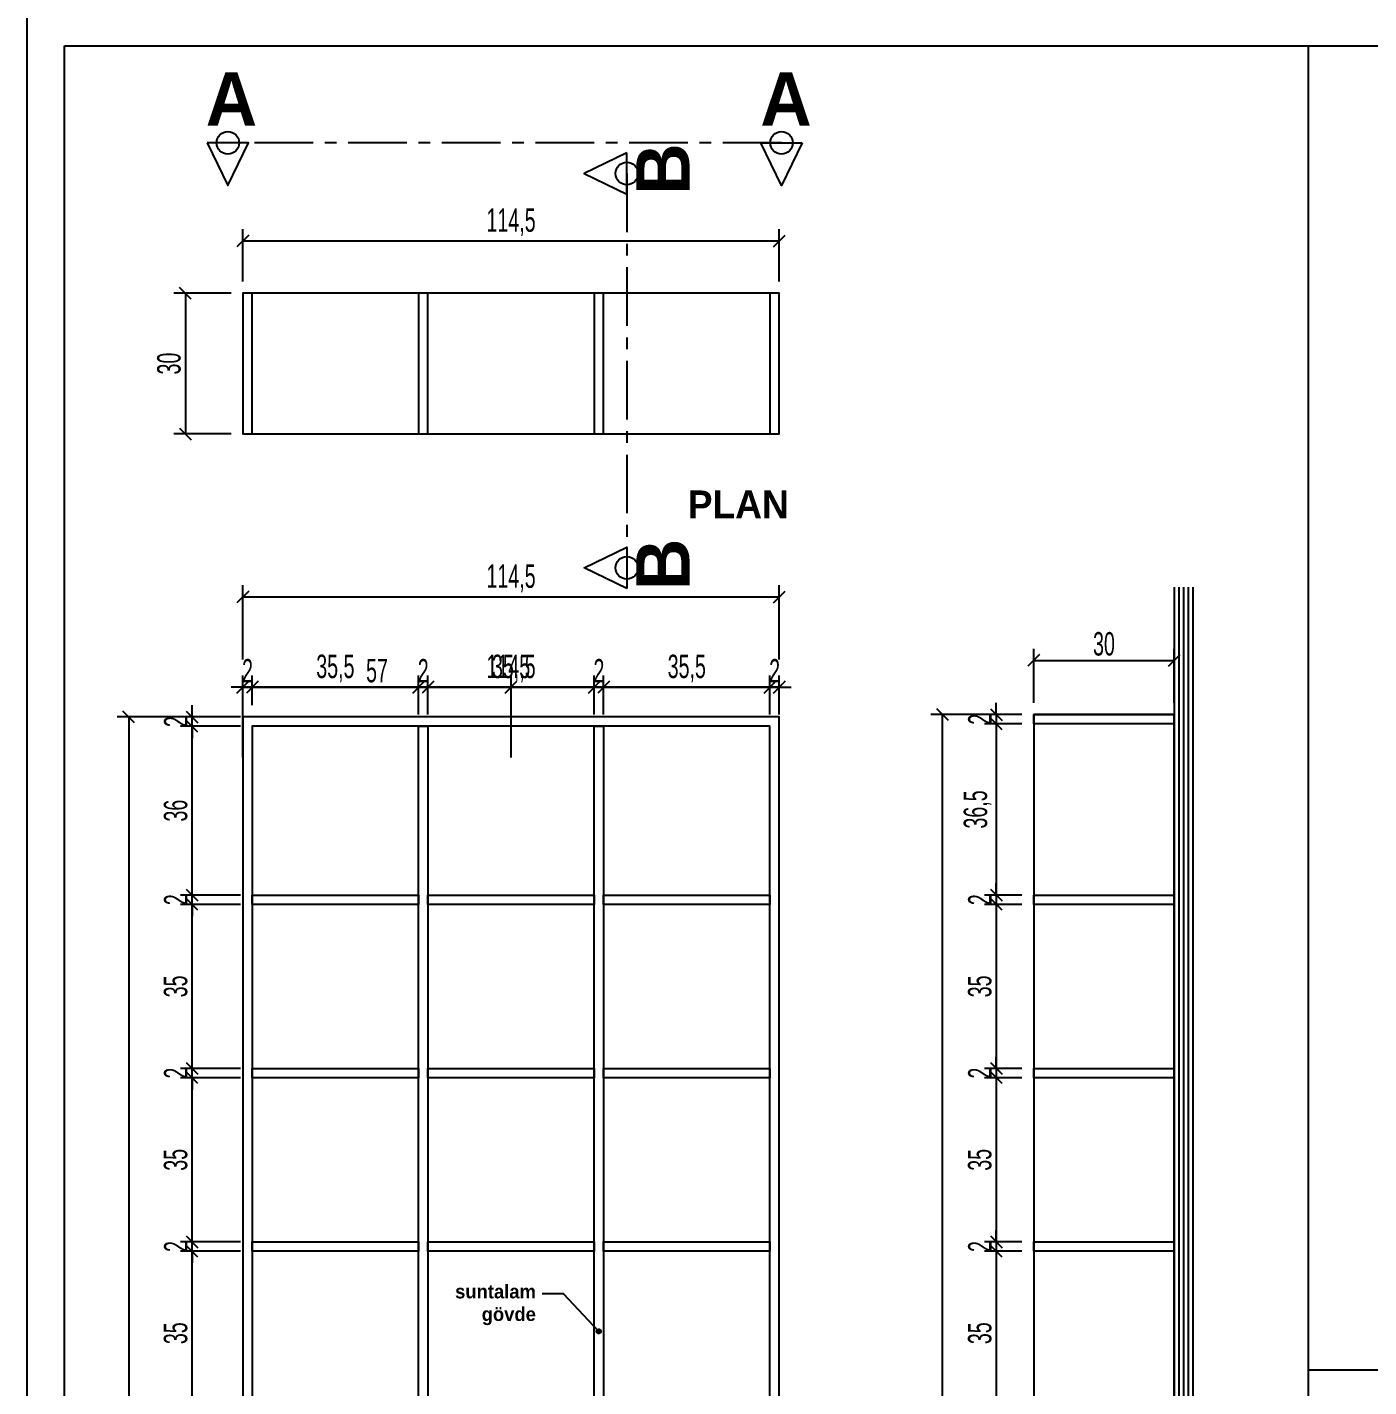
# Model space of a CAD drawing. Header units: millimetres. Extents: x 933584 to 974011, y 4545988 to 4553664.
# Drawn here: x 968501 to 968787.4, y 4551361.3 to 4551651.4 of the extents above; entities that cross this region are included whole.
import ezdxf

# ---------------------------------------------------------------- set-up
doc = ezdxf.new("R2010")
doc.units = ezdxf.units.MM
doc.header["$PDMODE"] = 35
doc.linetypes.add('CENTER', pattern=[2, 1.25, -0.25, 0.25, -0.25])
doc.linetypes.add('HIDDEN', pattern=[9.525, 6.35, -3.175])
doc.layers.get('0').update_dxf_attribs({"color": 255})
doc.layers.get('Defpoints').update_dxf_attribs({"color": 8})
for name, color, linetype in [('0-DMS-50', 143, 'Continuous'), ('0-LNS-VLF', 11, 'Continuous'), ('0-TXT-NRS', 6, 'Continuous'), ('0-TXT-XBX_20', 3, 'Continuous')]:
    doc.layers.add(name, color=color, linetype=linetype)
doc.styles.add('Century Gothic_B_3', font='GOTHICB.TTF', dxfattribs={"height": 4})
doc.styles.add('dim_romans_50', font='swissl.ttf', dxfattribs={"width": 0.6, "height": 5})
doc.dimstyles.new('ONK_dim 1_50', dxfattribs={"dimscale": 5, "dimtxt": 4, "dimasz": 0.5, "dimexe": 0.5, "dimexo": 0.5, "dimgap": 0.2, "dimtad": 1, "dimdec": 1, "dimrnd": 0.5, "dimzin": 9, "dimtxsty": 'dim_romans_50', "dimblk": 'OBLIQUE', "dimcen": 1, "dimclre": 256, "dimclrt": 256, "dimazin": 2, "dimtfac": 1, "dimtdec": 1, "dimtix": 1, "dimtmove": 2, "dimatfit": 3, "dimldrblk": 'OBLIQUE', "dimfxl": 3, "dimfxlon": 1, "dimarcsym": 0})

# ---------------------------------------------------------------- blocks, each defined once
blk = doc.blocks.new('_Oblique')
at = {"color": 0, "linetype": 'ByBlock', "lineweight": -2}
blk.add_line((-0.5, -0.5), (0.5, 0.5), dxfattribs=at)
blk = doc.blocks.new('*D2518')
at = {"layer": '0-DMS-50', "lineweight": -2}
for p, q in [((968547.06, 4551597.13), (968547.06, 4551608.3)), ((968661.56, 4551597.13), (968661.56, 4551608.3))]:
    blk.add_line(p, q, dxfattribs=at)
at = {"layer": '0-DMS-50', "color": 0, "lineweight": -2}
blk.add_line((968547.06, 4551605.8), (968661.56, 4551605.8), dxfattribs=at)
at = {"layer": 'Defpoints', "color": 0}
for p in [(968661.56, 4551605.8), (968547.06, 4551594.63), (968661.56, 4551594.63)]:
    blk.add_point(p, dxfattribs=at)
at = {"layer": '0-DMS-50', "color": 0, "linetype": 'ByBlock', "lineweight": -2, "xscale": 2.5, "yscale": 2.5, "zscale": 2.5, "rotation": 180}
blk.add_blockref('_Oblique', (968547.06, 4551605.8), dxfattribs=at)
at = {"layer": '0-DMS-50', "color": 0, "linetype": 'ByBlock', "lineweight": -2, "xscale": 2.5, "yscale": 2.5, "zscale": 2.5}
blk.add_blockref('_Oblique', (968661.56, 4551605.8), dxfattribs=at)
at = {"layer": '0-DMS-50', "insert": (968604.31, 4551609.78), "char_height": 5, "attachment_point": 5, "style": 'dim_romans_50'}
blk.add_mtext('114,5', dxfattribs=at)
blk = doc.blocks.new('*D2519')
at = {"layer": '0-DMS-50', "lineweight": -2}
for p, q in [((968544.56, 4551594.63), (968532.31, 4551594.63)), ((968544.56, 4551564.63), (968532.31, 4551564.63))]:
    blk.add_line(p, q, dxfattribs=at)
at = {"layer": '0-DMS-50', "color": 0, "lineweight": -2}
blk.add_line((968534.81, 4551594.63), (968534.81, 4551564.63), dxfattribs=at)
at = {"layer": 'Defpoints', "color": 0}
for p in [(968547.06, 4551594.63), (968534.81, 4551564.63), (968547.06, 4551564.63)]:
    blk.add_point(p, dxfattribs=at)
at = {"layer": '0-DMS-50', "color": 0, "linetype": 'ByBlock', "lineweight": -2, "xscale": 2.5, "yscale": 2.5, "zscale": 2.5}
for p, rotation in [((968534.81, 4551594.63), 90), ((968534.81, 4551564.63), 270)]:
    blk.add_blockref('_Oblique', p, dxfattribs=dict(at, rotation=rotation))
at = {"layer": '0-DMS-50', "insert": (968531.31, 4551579.63), "char_height": 5, "attachment_point": 5, "rotation": 90, "style": 'dim_romans_50'}
blk.add_mtext('30', dxfattribs=at)
blk = doc.blocks.new('*D2520')
at = {"layer": '0-DMS-50', "lineweight": -2}
for p, q in [((968547.06, 4551516.49), (968547.06, 4551532.35)), ((968661.56, 4551516.49), (968661.56, 4551532.35))]:
    blk.add_line(p, q, dxfattribs=at)
at = {"layer": '0-DMS-50', "color": 0, "lineweight": -2}
blk.add_line((968547.06, 4551529.85), (968661.56, 4551529.85), dxfattribs=at)
at = {"layer": 'Defpoints', "color": 0}
for p in [(968661.56, 4551529.85), (968547.06, 4551513.99), (968661.56, 4551513.99)]:
    blk.add_point(p, dxfattribs=at)
at = {"layer": '0-DMS-50', "color": 0, "linetype": 'ByBlock', "lineweight": -2, "xscale": 2.5, "yscale": 2.5, "zscale": 2.5, "rotation": 180}
blk.add_blockref('_Oblique', (968547.06, 4551529.85), dxfattribs=at)
at = {"layer": '0-DMS-50', "color": 0, "linetype": 'ByBlock', "lineweight": -2, "xscale": 2.5, "yscale": 2.5, "zscale": 2.5}
blk.add_blockref('_Oblique', (968661.56, 4551529.85), dxfattribs=at)
at = {"layer": '0-DMS-50', "insert": (968604.31, 4551533.82), "char_height": 5, "attachment_point": 5, "style": 'dim_romans_50'}
blk.add_mtext('114,5', dxfattribs=at)
blk = doc.blocks.new('*D2521')
at = {"layer": '0-DMS-50', "lineweight": -2}
for p, q in [((968537.71, 4551504.24), (968520.21, 4551504.24)), ((968537.71, 4551114.24), (968520.21, 4551114.24))]:
    blk.add_line(p, q, dxfattribs=at)
at = {"layer": '0-DMS-50', "color": 0, "lineweight": -2}
blk.add_line((968522.71, 4551504.24), (968522.71, 4551114.24), dxfattribs=at)
at = {"layer": 'Defpoints', "color": 0}
for p in [(968547.06, 4551504.24), (968522.71, 4551114.24), (968547.06, 4551114.24)]:
    blk.add_point(p, dxfattribs=at)
at = {"layer": '0-DMS-50', "color": 0, "linetype": 'ByBlock', "lineweight": -2, "xscale": 2.5, "yscale": 2.5, "zscale": 2.5}
for p, rotation in [((968522.71, 4551504.24), 90), ((968522.71, 4551114.24), 270)]:
    blk.add_blockref('_Oblique', p, dxfattribs=dict(at, rotation=rotation))
at = {"layer": '0-DMS-50', "insert": (968519.21, 4551309.24), "char_height": 5, "attachment_point": 5, "rotation": 90, "style": 'dim_romans_50'}
blk.add_mtext('390', dxfattribs=at)
blk = doc.blocks.new('*D2533')
at = {"layer": '0-DMS-50', "lineweight": -2}
for p, q in [((968546.56, 4551390.24), (968533.73, 4551390.24)), ((968546.56, 4551355.24), (968533.73, 4551355.24))]:
    blk.add_line(p, q, dxfattribs=at)
at = {"layer": '0-DMS-50', "color": 0, "lineweight": -2}
blk.add_line((968536.23, 4551355.24), (968536.23, 4551390.24), dxfattribs=at)
at = {"layer": 'Defpoints', "color": 0}
for p in [(968536.23, 4551390.24), (968549.06, 4551390.24), (968549.06, 4551355.24)]:
    blk.add_point(p, dxfattribs=at)
at = {"layer": '0-DMS-50', "color": 0, "linetype": 'ByBlock', "lineweight": -2, "xscale": 2.5, "yscale": 2.5, "zscale": 2.5}
for p, rotation in [((968536.23, 4551390.24), 90), ((968536.23, 4551355.24), 270)]:
    blk.add_blockref('_Oblique', p, dxfattribs=dict(at, rotation=rotation))
at = {"layer": '0-DMS-50', "insert": (968532.73, 4551372.74), "char_height": 5, "attachment_point": 5, "rotation": 90, "style": 'dim_romans_50'}
blk.add_mtext('35', dxfattribs=at)
blk = doc.blocks.new('*D2534')
at = {"layer": '0-DMS-50', "color": 0, "lineweight": -2}
for p, q in [((968536.23, 4551392.24), (968536.23, 4551394.74)), ((968536.23, 4551390.24), (968536.23, 4551392.24)), ((968536.23, 4551390.24), (968536.23, 4551387.74))]:
    blk.add_line(p, q, dxfattribs=at)
at = {"layer": '0-DMS-50', "lineweight": -2}
for p, q in [((968546.56, 4551392.24), (968533.73, 4551392.24)), ((968546.56, 4551390.24), (968533.73, 4551390.24))]:
    blk.add_line(p, q, dxfattribs=at)
at = {"layer": 'Defpoints', "color": 0}
for p in [(968536.23, 4551392.24), (968549.06, 4551392.24), (968549.06, 4551390.24)]:
    blk.add_point(p, dxfattribs=at)
at = {"layer": '0-DMS-50', "color": 0, "linetype": 'ByBlock', "lineweight": -2, "xscale": 2.5, "yscale": 2.5, "zscale": 2.5}
for p, rotation in [((968536.23, 4551392.24), 270), ((968536.23, 4551390.24), 90)]:
    blk.add_blockref('_Oblique', p, dxfattribs=dict(at, rotation=rotation))
at = {"layer": '0-DMS-50', "insert": (968532.73, 4551391.24), "char_height": 5, "attachment_point": 5, "rotation": 90, "style": 'dim_romans_50'}
blk.add_mtext('2', dxfattribs=at)
blk = doc.blocks.new('*D2535')
at = {"layer": '0-DMS-50', "lineweight": -2}
for p, q in [((968546.56, 4551427.24), (968533.73, 4551427.24)), ((968546.56, 4551392.24), (968533.73, 4551392.24))]:
    blk.add_line(p, q, dxfattribs=at)
at = {"layer": '0-DMS-50', "color": 0, "lineweight": -2}
blk.add_line((968536.23, 4551392.24), (968536.23, 4551427.24), dxfattribs=at)
at = {"layer": 'Defpoints', "color": 0}
for p in [(968536.23, 4551427.24), (968549.06, 4551427.24), (968549.06, 4551392.24)]:
    blk.add_point(p, dxfattribs=at)
at = {"layer": '0-DMS-50', "color": 0, "linetype": 'ByBlock', "lineweight": -2, "xscale": 2.5, "yscale": 2.5, "zscale": 2.5}
for p, rotation in [((968536.23, 4551427.24), 90), ((968536.23, 4551392.24), 270)]:
    blk.add_blockref('_Oblique', p, dxfattribs=dict(at, rotation=rotation))
at = {"layer": '0-DMS-50', "insert": (968532.73, 4551409.74), "char_height": 5, "attachment_point": 5, "rotation": 90, "style": 'dim_romans_50'}
blk.add_mtext('35', dxfattribs=at)
blk = doc.blocks.new('*D2536')
at = {"layer": '0-DMS-50', "color": 0, "lineweight": -2}
for p, q in [((968536.23, 4551429.24), (968536.23, 4551431.74)), ((968536.23, 4551427.24), (968536.23, 4551429.24)), ((968536.23, 4551427.24), (968536.23, 4551424.74))]:
    blk.add_line(p, q, dxfattribs=at)
at = {"layer": '0-DMS-50', "lineweight": -2}
for p, q in [((968546.56, 4551429.24), (968533.73, 4551429.24)), ((968546.56, 4551427.24), (968533.73, 4551427.24))]:
    blk.add_line(p, q, dxfattribs=at)
at = {"layer": 'Defpoints', "color": 0}
for p in [(968536.23, 4551429.24), (968549.06, 4551429.24), (968549.06, 4551427.24)]:
    blk.add_point(p, dxfattribs=at)
at = {"layer": '0-DMS-50', "color": 0, "linetype": 'ByBlock', "lineweight": -2, "xscale": 2.5, "yscale": 2.5, "zscale": 2.5}
for p, rotation in [((968536.23, 4551429.24), 270), ((968536.23, 4551427.24), 90)]:
    blk.add_blockref('_Oblique', p, dxfattribs=dict(at, rotation=rotation))
at = {"layer": '0-DMS-50', "insert": (968532.73, 4551428.24), "char_height": 5, "attachment_point": 5, "rotation": 90, "style": 'dim_romans_50'}
blk.add_mtext('2', dxfattribs=at)
blk = doc.blocks.new('*D2537')
at = {"layer": '0-DMS-50', "lineweight": -2}
for p, q in [((968546.56, 4551464.24), (968533.73, 4551464.24)), ((968546.56, 4551429.24), (968533.73, 4551429.24))]:
    blk.add_line(p, q, dxfattribs=at)
at = {"layer": '0-DMS-50', "color": 0, "lineweight": -2}
blk.add_line((968536.23, 4551429.24), (968536.23, 4551464.24), dxfattribs=at)
at = {"layer": 'Defpoints', "color": 0}
for p in [(968536.23, 4551464.24), (968549.06, 4551464.24), (968549.06, 4551429.24)]:
    blk.add_point(p, dxfattribs=at)
at = {"layer": '0-DMS-50', "color": 0, "linetype": 'ByBlock', "lineweight": -2, "xscale": 2.5, "yscale": 2.5, "zscale": 2.5}
for p, rotation in [((968536.23, 4551464.24), 90), ((968536.23, 4551429.24), 270)]:
    blk.add_blockref('_Oblique', p, dxfattribs=dict(at, rotation=rotation))
at = {"layer": '0-DMS-50', "insert": (968532.73, 4551446.74), "char_height": 5, "attachment_point": 5, "rotation": 90, "style": 'dim_romans_50'}
blk.add_mtext('35', dxfattribs=at)
blk = doc.blocks.new('*D2538')
at = {"layer": '0-DMS-50', "color": 0, "lineweight": -2}
for p, q in [((968536.23, 4551466.24), (968536.23, 4551468.74)), ((968536.23, 4551464.24), (968536.23, 4551466.24)), ((968536.23, 4551464.24), (968536.23, 4551461.74))]:
    blk.add_line(p, q, dxfattribs=at)
at = {"layer": '0-DMS-50', "lineweight": -2}
for p, q in [((968546.56, 4551466.24), (968533.73, 4551466.24)), ((968546.56, 4551464.24), (968533.73, 4551464.24))]:
    blk.add_line(p, q, dxfattribs=at)
at = {"layer": 'Defpoints', "color": 0}
for p in [(968536.23, 4551466.24), (968549.06, 4551466.24), (968549.06, 4551464.24)]:
    blk.add_point(p, dxfattribs=at)
at = {"layer": '0-DMS-50', "color": 0, "linetype": 'ByBlock', "lineweight": -2, "xscale": 2.5, "yscale": 2.5, "zscale": 2.5}
for p, rotation in [((968536.23, 4551466.24), 270), ((968536.23, 4551464.24), 90)]:
    blk.add_blockref('_Oblique', p, dxfattribs=dict(at, rotation=rotation))
at = {"layer": '0-DMS-50', "insert": (968532.73, 4551465.24), "char_height": 5, "attachment_point": 5, "rotation": 90, "style": 'dim_romans_50'}
blk.add_mtext('2', dxfattribs=at)
blk = doc.blocks.new('*D2539')
at = {"layer": '0-DMS-50', "lineweight": -2}
for p, q in [((968546.56, 4551502.24), (968533.73, 4551502.24)), ((968546.56, 4551466.24), (968533.73, 4551466.24))]:
    blk.add_line(p, q, dxfattribs=at)
at = {"layer": '0-DMS-50', "color": 0, "lineweight": -2}
blk.add_line((968536.23, 4551466.24), (968536.23, 4551502.24), dxfattribs=at)
at = {"layer": 'Defpoints', "color": 0}
for p in [(968536.23, 4551502.24), (968549.06, 4551502.24), (968549.06, 4551466.24)]:
    blk.add_point(p, dxfattribs=at)
at = {"layer": '0-DMS-50', "color": 0, "linetype": 'ByBlock', "lineweight": -2, "xscale": 2.5, "yscale": 2.5, "zscale": 2.5}
for p, rotation in [((968536.23, 4551502.24), 90), ((968536.23, 4551466.24), 270)]:
    blk.add_blockref('_Oblique', p, dxfattribs=dict(at, rotation=rotation))
at = {"layer": '0-DMS-50', "insert": (968532.73, 4551484.24), "char_height": 5, "attachment_point": 5, "rotation": 90, "style": 'dim_romans_50'}
blk.add_mtext('36', dxfattribs=at)
blk = doc.blocks.new('*D2540')
at = {"layer": '0-DMS-50', "color": 0, "lineweight": -2}
for p, q in [((968536.23, 4551504.24), (968536.23, 4551506.74)), ((968536.23, 4551502.24), (968536.23, 4551504.24)), ((968536.23, 4551502.24), (968536.23, 4551499.74))]:
    blk.add_line(p, q, dxfattribs=at)
at = {"layer": '0-DMS-50', "lineweight": -2}
for p, q in [((968546.56, 4551504.24), (968533.73, 4551504.24)), ((968546.56, 4551502.24), (968533.73, 4551502.24))]:
    blk.add_line(p, q, dxfattribs=at)
at = {"layer": 'Defpoints', "color": 0}
for p in [(968536.23, 4551504.24), (968549.06, 4551504.24), (968549.06, 4551502.24)]:
    blk.add_point(p, dxfattribs=at)
at = {"layer": '0-DMS-50', "color": 0, "linetype": 'ByBlock', "lineweight": -2, "xscale": 2.5, "yscale": 2.5, "zscale": 2.5}
for p, rotation in [((968536.23, 4551504.24), 270), ((968536.23, 4551502.24), 90)]:
    blk.add_blockref('_Oblique', p, dxfattribs=dict(at, rotation=rotation))
at = {"layer": '0-DMS-50', "insert": (968532.73, 4551503.24), "char_height": 5, "attachment_point": 5, "rotation": 90, "style": 'dim_romans_50'}
blk.add_mtext('2', dxfattribs=at)
blk = doc.blocks.new('*D2541')
at = {"layer": '0-DMS-50', "lineweight": -2}
for p, q in [((968547.06, 4551506.74), (968547.06, 4551513.09)), ((968549.06, 4551506.74), (968549.06, 4551513.09))]:
    blk.add_line(p, q, dxfattribs=at)
at = {"layer": '0-DMS-50', "color": 0, "lineweight": -2}
for p, q in [((968547.06, 4551510.59), (968544.56, 4551510.59)), ((968547.06, 4551510.59), (968549.06, 4551510.59)), ((968549.06, 4551510.59), (968551.56, 4551510.59))]:
    blk.add_line(p, q, dxfattribs=at)
at = {"layer": 'Defpoints', "color": 0}
for p in [(968549.06, 4551510.59), (968547.06, 4551504.24), (968549.06, 4551504.24)]:
    blk.add_point(p, dxfattribs=at)
at = {"layer": '0-DMS-50', "color": 0, "linetype": 'ByBlock', "lineweight": -2, "xscale": 2.5, "yscale": 2.5, "zscale": 2.5}
blk.add_blockref('_Oblique', (968547.06, 4551510.59), dxfattribs=at)
at = {"layer": '0-DMS-50', "color": 0, "linetype": 'ByBlock', "lineweight": -2, "xscale": 2.5, "yscale": 2.5, "zscale": 2.5, "rotation": 180}
blk.add_blockref('_Oblique', (968549.06, 4551510.59), dxfattribs=at)
at = {"layer": '0-DMS-50', "insert": (968548.06, 4551514.09), "char_height": 5, "attachment_point": 5, "style": 'dim_romans_50'}
blk.add_mtext('2', dxfattribs=at)
blk = doc.blocks.new('*D2542')
at = {"layer": '0-DMS-50', "lineweight": -2}
for p, q in [((968549.06, 4551506.74), (968549.06, 4551513.09)), ((968584.56, 4551504.74), (968584.56, 4551513.09))]:
    blk.add_line(p, q, dxfattribs=at)
at = {"layer": '0-DMS-50', "color": 0, "lineweight": -2}
blk.add_line((968549.06, 4551510.59), (968584.56, 4551510.59), dxfattribs=at)
at = {"layer": 'Defpoints', "color": 0}
for p in [(968584.56, 4551510.59), (968549.06, 4551504.24), (968584.56, 4551502.24)]:
    blk.add_point(p, dxfattribs=at)
at = {"layer": '0-DMS-50', "color": 0, "linetype": 'ByBlock', "lineweight": -2, "xscale": 2.5, "yscale": 2.5, "zscale": 2.5, "rotation": 180}
blk.add_blockref('_Oblique', (968549.06, 4551510.59), dxfattribs=at)
at = {"layer": '0-DMS-50', "color": 0, "linetype": 'ByBlock', "lineweight": -2, "xscale": 2.5, "yscale": 2.5, "zscale": 2.5}
blk.add_blockref('_Oblique', (968584.56, 4551510.59), dxfattribs=at)
at = {"layer": '0-DMS-50', "insert": (968566.81, 4551514.56), "char_height": 5, "attachment_point": 5, "style": 'dim_romans_50'}
blk.add_mtext('35,5', dxfattribs=at)
blk = doc.blocks.new('*D2543')
at = {"layer": '0-DMS-50', "lineweight": -2}
for p, q in [((968584.56, 4551504.74), (968584.56, 4551513.09)), ((968586.56, 4551504.74), (968586.56, 4551513.09))]:
    blk.add_line(p, q, dxfattribs=at)
at = {"layer": '0-DMS-50', "color": 0, "lineweight": -2}
for p, q in [((968584.56, 4551510.59), (968582.06, 4551510.59)), ((968584.56, 4551510.59), (968586.56, 4551510.59)), ((968586.56, 4551510.59), (968589.06, 4551510.59))]:
    blk.add_line(p, q, dxfattribs=at)
at = {"layer": 'Defpoints', "color": 0}
for p in [(968586.56, 4551510.59), (968584.56, 4551502.24), (968586.56, 4551502.24)]:
    blk.add_point(p, dxfattribs=at)
at = {"layer": '0-DMS-50', "color": 0, "linetype": 'ByBlock', "lineweight": -2, "xscale": 2.5, "yscale": 2.5, "zscale": 2.5}
blk.add_blockref('_Oblique', (968584.56, 4551510.59), dxfattribs=at)
at = {"layer": '0-DMS-50', "color": 0, "linetype": 'ByBlock', "lineweight": -2, "xscale": 2.5, "yscale": 2.5, "zscale": 2.5, "rotation": 180}
blk.add_blockref('_Oblique', (968586.56, 4551510.59), dxfattribs=at)
at = {"layer": '0-DMS-50', "insert": (968585.56, 4551514.09), "char_height": 5, "attachment_point": 5, "style": 'dim_romans_50'}
blk.add_mtext('2', dxfattribs=at)
blk = doc.blocks.new('*D2544')
at = {"layer": '0-DMS-50', "lineweight": -2}
for p, q in [((968586.56, 4551504.74), (968586.56, 4551513.09)), ((968622.06, 4551504.74), (968622.06, 4551513.09))]:
    blk.add_line(p, q, dxfattribs=at)
at = {"layer": '0-DMS-50', "color": 0, "lineweight": -2}
blk.add_line((968586.56, 4551510.59), (968622.06, 4551510.59), dxfattribs=at)
at = {"layer": 'Defpoints', "color": 0}
for p in [(968622.06, 4551510.59), (968586.56, 4551502.24), (968622.06, 4551502.24)]:
    blk.add_point(p, dxfattribs=at)
at = {"layer": '0-DMS-50', "color": 0, "linetype": 'ByBlock', "lineweight": -2, "xscale": 2.5, "yscale": 2.5, "zscale": 2.5, "rotation": 180}
blk.add_blockref('_Oblique', (968586.56, 4551510.59), dxfattribs=at)
at = {"layer": '0-DMS-50', "color": 0, "linetype": 'ByBlock', "lineweight": -2, "xscale": 2.5, "yscale": 2.5, "zscale": 2.5}
blk.add_blockref('_Oblique', (968622.06, 4551510.59), dxfattribs=at)
at = {"layer": '0-DMS-50', "insert": (968604.31, 4551514.56), "char_height": 5, "attachment_point": 5, "style": 'dim_romans_50'}
blk.add_mtext('35,5', dxfattribs=at)
blk = doc.blocks.new('*D2545')
at = {"layer": '0-DMS-50', "lineweight": -2}
for p, q in [((968622.06, 4551504.74), (968622.06, 4551513.09)), ((968624.06, 4551504.74), (968624.06, 4551513.09))]:
    blk.add_line(p, q, dxfattribs=at)
at = {"layer": '0-DMS-50', "color": 0, "lineweight": -2}
for p, q in [((968622.06, 4551510.59), (968619.56, 4551510.59)), ((968622.06, 4551510.59), (968624.06, 4551510.59)), ((968624.06, 4551510.59), (968626.56, 4551510.59))]:
    blk.add_line(p, q, dxfattribs=at)
at = {"layer": 'Defpoints', "color": 0}
for p in [(968624.06, 4551510.59), (968622.06, 4551502.24), (968624.06, 4551502.24)]:
    blk.add_point(p, dxfattribs=at)
at = {"layer": '0-DMS-50', "color": 0, "linetype": 'ByBlock', "lineweight": -2, "xscale": 2.5, "yscale": 2.5, "zscale": 2.5}
blk.add_blockref('_Oblique', (968622.06, 4551510.59), dxfattribs=at)
at = {"layer": '0-DMS-50', "color": 0, "linetype": 'ByBlock', "lineweight": -2, "xscale": 2.5, "yscale": 2.5, "zscale": 2.5, "rotation": 180}
blk.add_blockref('_Oblique', (968624.06, 4551510.59), dxfattribs=at)
at = {"layer": '0-DMS-50', "insert": (968623.06, 4551514.09), "char_height": 5, "attachment_point": 5, "style": 'dim_romans_50'}
blk.add_mtext('2', dxfattribs=at)
blk = doc.blocks.new('*D2546')
at = {"layer": '0-DMS-50', "lineweight": -2}
for p, q in [((968624.06, 4551504.74), (968624.06, 4551513.09)), ((968659.56, 4551504.74), (968659.56, 4551513.09))]:
    blk.add_line(p, q, dxfattribs=at)
at = {"layer": '0-DMS-50', "color": 0, "lineweight": -2}
blk.add_line((968624.06, 4551510.59), (968659.56, 4551510.59), dxfattribs=at)
at = {"layer": 'Defpoints', "color": 0}
for p in [(968659.56, 4551510.59), (968624.06, 4551502.24), (968659.56, 4551502.24)]:
    blk.add_point(p, dxfattribs=at)
at = {"layer": '0-DMS-50', "color": 0, "linetype": 'ByBlock', "lineweight": -2, "xscale": 2.5, "yscale": 2.5, "zscale": 2.5, "rotation": 180}
blk.add_blockref('_Oblique', (968624.06, 4551510.59), dxfattribs=at)
at = {"layer": '0-DMS-50', "color": 0, "linetype": 'ByBlock', "lineweight": -2, "xscale": 2.5, "yscale": 2.5, "zscale": 2.5}
blk.add_blockref('_Oblique', (968659.56, 4551510.59), dxfattribs=at)
at = {"layer": '0-DMS-50', "insert": (968641.81, 4551514.56), "char_height": 5, "attachment_point": 5, "style": 'dim_romans_50'}
blk.add_mtext('35,5', dxfattribs=at)
blk = doc.blocks.new('*D2547')
at = {"layer": '0-DMS-50', "lineweight": -2}
for p, q in [((968659.56, 4551504.74), (968659.56, 4551513.09)), ((968661.56, 4551504.74), (968661.56, 4551513.09))]:
    blk.add_line(p, q, dxfattribs=at)
at = {"layer": '0-DMS-50', "color": 0, "lineweight": -2}
for p, q in [((968659.56, 4551510.59), (968657.06, 4551510.59)), ((968659.56, 4551510.59), (968661.56, 4551510.59)), ((968661.56, 4551510.59), (968664.06, 4551510.59))]:
    blk.add_line(p, q, dxfattribs=at)
at = {"layer": 'Defpoints', "color": 0}
for p in [(968661.56, 4551510.59), (968659.56, 4551502.24), (968661.56, 4551502.24)]:
    blk.add_point(p, dxfattribs=at)
at = {"layer": '0-DMS-50', "color": 0, "linetype": 'ByBlock', "lineweight": -2, "xscale": 2.5, "yscale": 2.5, "zscale": 2.5}
blk.add_blockref('_Oblique', (968659.56, 4551510.59), dxfattribs=at)
at = {"layer": '0-DMS-50', "color": 0, "linetype": 'ByBlock', "lineweight": -2, "xscale": 2.5, "yscale": 2.5, "zscale": 2.5, "rotation": 180}
blk.add_blockref('_Oblique', (968661.56, 4551510.59), dxfattribs=at)
at = {"layer": '0-DMS-50', "insert": (968660.56, 4551514.09), "char_height": 5, "attachment_point": 5, "style": 'dim_romans_50'}
blk.add_mtext('2', dxfattribs=at)
blk = doc.blocks.new('*D2548')
at = {"layer": '0-DMS-50', "lineweight": -2}
for p, q in [((968547.06, 4551495.59), (968547.06, 4551513.09)), ((968661.56, 4551504.74), (968661.56, 4551513.09))]:
    blk.add_line(p, q, dxfattribs=at)
at = {"layer": '0-DMS-50', "color": 0, "lineweight": -2}
blk.add_line((968661.56, 4551510.59), (968547.06, 4551510.59), dxfattribs=at)
at = {"layer": 'Defpoints', "color": 0}
for p in [(968547.06, 4551510.59), (968661.56, 4551502.24), (968547.06, 4551144.24)]:
    blk.add_point(p, dxfattribs=at)
at = {"layer": '0-DMS-50', "color": 0, "linetype": 'ByBlock', "lineweight": -2, "xscale": 2.5, "yscale": 2.5, "zscale": 2.5, "rotation": 180}
blk.add_blockref('_Oblique', (968547.06, 4551510.59), dxfattribs=at)
at = {"layer": '0-DMS-50', "color": 0, "linetype": 'ByBlock', "lineweight": -2, "xscale": 2.5, "yscale": 2.5, "zscale": 2.5}
blk.add_blockref('_Oblique', (968661.56, 4551510.59), dxfattribs=at)
at = {"layer": '0-DMS-50', "insert": (968604.31, 4551514.56), "char_height": 5, "attachment_point": 5, "style": 'dim_romans_50'}
blk.add_mtext('114,5', dxfattribs=at)
blk = doc.blocks.new('*D2549')
at = {"layer": '0-DMS-50', "lineweight": -2}
for p, q in [((968547.06, 4551495.59), (968547.06, 4551513.09)), ((968604.31, 4551495.59), (968604.31, 4551513.09))]:
    blk.add_line(p, q, dxfattribs=at)
at = {"layer": '0-DMS-50', "color": 0, "lineweight": -2}
blk.add_line((968547.06, 4551510.59), (968604.31, 4551510.59), dxfattribs=at)
at = {"layer": 'Defpoints', "color": 0}
for p in [(968604.31, 4551510.59), (968547.06, 4551144.24), (968604.31, 4551144.24)]:
    blk.add_point(p, dxfattribs=at)
at = {"layer": '0-DMS-50', "color": 0, "linetype": 'ByBlock', "lineweight": -2, "xscale": 2.5, "yscale": 2.5, "zscale": 2.5, "rotation": 180}
blk.add_blockref('_Oblique', (968547.06, 4551510.59), dxfattribs=at)
at = {"layer": '0-DMS-50', "color": 0, "linetype": 'ByBlock', "lineweight": -2, "xscale": 2.5, "yscale": 2.5, "zscale": 2.5}
blk.add_blockref('_Oblique', (968604.31, 4551510.59), dxfattribs=at)
at = {"layer": '0-DMS-50', "insert": (968575.69, 4551514.09), "char_height": 5, "attachment_point": 5, "style": 'dim_romans_50'}
blk.add_mtext('57', dxfattribs=at)
blk = doc.blocks.new('*D2552')
at = {"layer": '0-DMS-50', "lineweight": -2}
for p, q in [((968715.85, 4551507.24), (968715.85, 4551518.8)), ((968745.85, 4551507.24), (968745.85, 4551518.8))]:
    blk.add_line(p, q, dxfattribs=at)
at = {"layer": '0-DMS-50', "color": 0, "lineweight": -2}
blk.add_line((968715.85, 4551516.3), (968745.85, 4551516.3), dxfattribs=at)
at = {"layer": 'Defpoints', "color": 0}
for p in [(968745.85, 4551516.3), (968715.85, 4551504.74), (968745.85, 4551504.74)]:
    blk.add_point(p, dxfattribs=at)
at = {"layer": '0-DMS-50', "color": 0, "linetype": 'ByBlock', "lineweight": -2, "xscale": 2.5, "yscale": 2.5, "zscale": 2.5, "rotation": 180}
blk.add_blockref('_Oblique', (968715.85, 4551516.3), dxfattribs=at)
at = {"layer": '0-DMS-50', "color": 0, "linetype": 'ByBlock', "lineweight": -2, "xscale": 2.5, "yscale": 2.5, "zscale": 2.5}
blk.add_blockref('_Oblique', (968745.85, 4551516.3), dxfattribs=at)
at = {"layer": '0-DMS-50', "insert": (968730.85, 4551519.8), "char_height": 5, "attachment_point": 5, "style": 'dim_romans_50'}
blk.add_mtext('30', dxfattribs=at)
blk = doc.blocks.new('*D2553')
at = {"layer": '0-DMS-50', "color": 0, "lineweight": -2}
for p, q in [((968707.86, 4551504.74), (968707.86, 4551507.24)), ((968707.86, 4551504.74), (968707.86, 4551502.74)), ((968707.86, 4551502.74), (968707.86, 4551500.24))]:
    blk.add_line(p, q, dxfattribs=at)
at = {"layer": '0-DMS-50', "lineweight": -2}
for p, q in [((968713.35, 4551504.74), (968705.36, 4551504.74)), ((968713.35, 4551502.74), (968705.36, 4551502.74))]:
    blk.add_line(p, q, dxfattribs=at)
at = {"layer": 'Defpoints', "color": 0}
for p in [(968715.85, 4551504.74), (968707.86, 4551502.74), (968715.85, 4551502.74)]:
    blk.add_point(p, dxfattribs=at)
at = {"layer": '0-DMS-50', "color": 0, "linetype": 'ByBlock', "lineweight": -2, "xscale": 2.5, "yscale": 2.5, "zscale": 2.5}
for p, rotation in [((968707.86, 4551504.74), 270), ((968707.86, 4551502.74), 90)]:
    blk.add_blockref('_Oblique', p, dxfattribs=dict(at, rotation=rotation))
at = {"layer": '0-DMS-50', "insert": (968704.36, 4551503.74), "char_height": 5, "attachment_point": 5, "rotation": 90, "style": 'dim_romans_50'}
blk.add_mtext('2', dxfattribs=at)
blk = doc.blocks.new('*D2554')
at = {"layer": '0-DMS-50', "lineweight": -2}
for p, q in [((968713.35, 4551502.74), (968705.36, 4551502.74)), ((968713.35, 4551466.24), (968705.36, 4551466.24))]:
    blk.add_line(p, q, dxfattribs=at)
at = {"layer": '0-DMS-50', "color": 0, "lineweight": -2}
blk.add_line((968707.86, 4551502.74), (968707.86, 4551466.24), dxfattribs=at)
at = {"layer": 'Defpoints', "color": 0}
for p in [(968715.85, 4551502.74), (968707.86, 4551466.24), (968715.85, 4551466.24)]:
    blk.add_point(p, dxfattribs=at)
at = {"layer": '0-DMS-50', "color": 0, "linetype": 'ByBlock', "lineweight": -2, "xscale": 2.5, "yscale": 2.5, "zscale": 2.5}
for p, rotation in [((968707.86, 4551502.74), 90), ((968707.86, 4551466.24), 270)]:
    blk.add_blockref('_Oblique', p, dxfattribs=dict(at, rotation=rotation))
at = {"layer": '0-DMS-50', "insert": (968703.88, 4551484.49), "char_height": 5, "attachment_point": 5, "rotation": 90, "style": 'dim_romans_50'}
blk.add_mtext('36,5', dxfattribs=at)
blk = doc.blocks.new('*D2555')
at = {"layer": '0-DMS-50', "color": 0, "lineweight": -2}
for p, q in [((968707.86, 4551466.24), (968707.86, 4551468.74)), ((968707.86, 4551466.24), (968707.86, 4551464.24)), ((968707.86, 4551464.24), (968707.86, 4551461.74))]:
    blk.add_line(p, q, dxfattribs=at)
at = {"layer": '0-DMS-50', "lineweight": -2}
for p, q in [((968713.35, 4551466.24), (968705.36, 4551466.24)), ((968713.35, 4551464.24), (968705.36, 4551464.24))]:
    blk.add_line(p, q, dxfattribs=at)
at = {"layer": 'Defpoints', "color": 0}
for p in [(968715.85, 4551466.24), (968707.86, 4551464.24), (968715.85, 4551464.24)]:
    blk.add_point(p, dxfattribs=at)
at = {"layer": '0-DMS-50', "color": 0, "linetype": 'ByBlock', "lineweight": -2, "xscale": 2.5, "yscale": 2.5, "zscale": 2.5}
for p, rotation in [((968707.86, 4551466.24), 270), ((968707.86, 4551464.24), 90)]:
    blk.add_blockref('_Oblique', p, dxfattribs=dict(at, rotation=rotation))
at = {"layer": '0-DMS-50', "insert": (968704.36, 4551465.24), "char_height": 5, "attachment_point": 5, "rotation": 90, "style": 'dim_romans_50'}
blk.add_mtext('2', dxfattribs=at)
blk = doc.blocks.new('*D2556')
at = {"layer": '0-DMS-50', "lineweight": -2}
for p, q in [((968713.35, 4551464.24), (968705.36, 4551464.24)), ((968713.35, 4551429.24), (968705.36, 4551429.24))]:
    blk.add_line(p, q, dxfattribs=at)
at = {"layer": '0-DMS-50', "color": 0, "lineweight": -2}
blk.add_line((968707.86, 4551464.24), (968707.86, 4551429.24), dxfattribs=at)
at = {"layer": 'Defpoints', "color": 0}
for p in [(968715.85, 4551464.24), (968707.86, 4551429.24), (968715.85, 4551429.24)]:
    blk.add_point(p, dxfattribs=at)
at = {"layer": '0-DMS-50', "color": 0, "linetype": 'ByBlock', "lineweight": -2, "xscale": 2.5, "yscale": 2.5, "zscale": 2.5}
for p, rotation in [((968707.86, 4551464.24), 90), ((968707.86, 4551429.24), 270)]:
    blk.add_blockref('_Oblique', p, dxfattribs=dict(at, rotation=rotation))
at = {"layer": '0-DMS-50', "insert": (968704.36, 4551446.74), "char_height": 5, "attachment_point": 5, "rotation": 90, "style": 'dim_romans_50'}
blk.add_mtext('35', dxfattribs=at)
blk = doc.blocks.new('*D2557')
at = {"layer": '0-DMS-50', "color": 0, "lineweight": -2}
for p, q in [((968707.86, 4551429.24), (968707.86, 4551431.74)), ((968707.86, 4551429.24), (968707.86, 4551427.24)), ((968707.86, 4551427.24), (968707.86, 4551424.74))]:
    blk.add_line(p, q, dxfattribs=at)
at = {"layer": '0-DMS-50', "lineweight": -2}
for p, q in [((968713.35, 4551429.24), (968705.36, 4551429.24)), ((968713.35, 4551427.24), (968705.36, 4551427.24))]:
    blk.add_line(p, q, dxfattribs=at)
at = {"layer": 'Defpoints', "color": 0}
for p in [(968715.85, 4551429.24), (968707.86, 4551427.24), (968715.85, 4551427.24)]:
    blk.add_point(p, dxfattribs=at)
at = {"layer": '0-DMS-50', "color": 0, "linetype": 'ByBlock', "lineweight": -2, "xscale": 2.5, "yscale": 2.5, "zscale": 2.5}
for p, rotation in [((968707.86, 4551429.24), 270), ((968707.86, 4551427.24), 90)]:
    blk.add_blockref('_Oblique', p, dxfattribs=dict(at, rotation=rotation))
at = {"layer": '0-DMS-50', "insert": (968704.36, 4551428.24), "char_height": 5, "attachment_point": 5, "rotation": 90, "style": 'dim_romans_50'}
blk.add_mtext('2', dxfattribs=at)
blk = doc.blocks.new('*D2558')
at = {"layer": '0-DMS-50', "lineweight": -2}
for p, q in [((968713.35, 4551427.24), (968705.36, 4551427.24)), ((968713.35, 4551392.24), (968705.36, 4551392.24))]:
    blk.add_line(p, q, dxfattribs=at)
at = {"layer": '0-DMS-50', "color": 0, "lineweight": -2}
blk.add_line((968707.86, 4551427.24), (968707.86, 4551392.24), dxfattribs=at)
at = {"layer": 'Defpoints', "color": 0}
for p in [(968715.85, 4551427.24), (968707.86, 4551392.24), (968715.85, 4551392.24)]:
    blk.add_point(p, dxfattribs=at)
at = {"layer": '0-DMS-50', "color": 0, "linetype": 'ByBlock', "lineweight": -2, "xscale": 2.5, "yscale": 2.5, "zscale": 2.5}
for p, rotation in [((968707.86, 4551427.24), 90), ((968707.86, 4551392.24), 270)]:
    blk.add_blockref('_Oblique', p, dxfattribs=dict(at, rotation=rotation))
at = {"layer": '0-DMS-50', "insert": (968704.36, 4551409.74), "char_height": 5, "attachment_point": 5, "rotation": 90, "style": 'dim_romans_50'}
blk.add_mtext('35', dxfattribs=at)
blk = doc.blocks.new('*D2559')
at = {"layer": '0-DMS-50', "color": 0, "lineweight": -2}
for p, q in [((968707.86, 4551392.24), (968707.86, 4551394.74)), ((968707.86, 4551392.24), (968707.86, 4551390.24)), ((968707.86, 4551390.24), (968707.86, 4551387.74))]:
    blk.add_line(p, q, dxfattribs=at)
at = {"layer": '0-DMS-50', "lineweight": -2}
for p, q in [((968713.35, 4551392.24), (968705.36, 4551392.24)), ((968713.35, 4551390.24), (968705.36, 4551390.24))]:
    blk.add_line(p, q, dxfattribs=at)
at = {"layer": 'Defpoints', "color": 0}
for p in [(968715.85, 4551392.24), (968707.86, 4551390.24), (968715.85, 4551390.24)]:
    blk.add_point(p, dxfattribs=at)
at = {"layer": '0-DMS-50', "color": 0, "linetype": 'ByBlock', "lineweight": -2, "xscale": 2.5, "yscale": 2.5, "zscale": 2.5}
for p, rotation in [((968707.86, 4551392.24), 270), ((968707.86, 4551390.24), 90)]:
    blk.add_blockref('_Oblique', p, dxfattribs=dict(at, rotation=rotation))
at = {"layer": '0-DMS-50', "insert": (968704.36, 4551391.24), "char_height": 5, "attachment_point": 5, "rotation": 90, "style": 'dim_romans_50'}
blk.add_mtext('2', dxfattribs=at)
blk = doc.blocks.new('*D2560')
at = {"layer": '0-DMS-50', "lineweight": -2}
for p, q in [((968713.35, 4551390.24), (968705.36, 4551390.24)), ((968713.35, 4551355.24), (968705.36, 4551355.24))]:
    blk.add_line(p, q, dxfattribs=at)
at = {"layer": '0-DMS-50', "color": 0, "lineweight": -2}
blk.add_line((968707.86, 4551390.24), (968707.86, 4551355.24), dxfattribs=at)
at = {"layer": 'Defpoints', "color": 0}
for p in [(968715.85, 4551390.24), (968707.86, 4551355.24), (968715.85, 4551355.24)]:
    blk.add_point(p, dxfattribs=at)
at = {"layer": '0-DMS-50', "color": 0, "linetype": 'ByBlock', "lineweight": -2, "xscale": 2.5, "yscale": 2.5, "zscale": 2.5}
for p, rotation in [((968707.86, 4551390.24), 90), ((968707.86, 4551355.24), 270)]:
    blk.add_blockref('_Oblique', p, dxfattribs=dict(at, rotation=rotation))
at = {"layer": '0-DMS-50', "insert": (968704.36, 4551372.74), "char_height": 5, "attachment_point": 5, "rotation": 90, "style": 'dim_romans_50'}
blk.add_mtext('35', dxfattribs=at)
blk = doc.blocks.new('*D2576')
at = {"layer": '0-DMS-50', "lineweight": -2}
for p, q in [((968711.4, 4551504.74), (968693.9, 4551504.74)), ((968711.4, 4551114.24), (968693.9, 4551114.24))]:
    blk.add_line(p, q, dxfattribs=at)
at = {"layer": '0-DMS-50', "color": 0, "lineweight": -2}
blk.add_line((968696.4, 4551114.24), (968696.4, 4551504.74), dxfattribs=at)
at = {"layer": 'Defpoints', "color": 0}
for p in [(968696.4, 4551504.74), (968715.85, 4551504.74), (968715.85, 4551114.24)]:
    blk.add_point(p, dxfattribs=at)
at = {"layer": '0-DMS-50', "color": 0, "linetype": 'ByBlock', "lineweight": -2, "xscale": 2.5, "yscale": 2.5, "zscale": 2.5}
for p, rotation in [((968696.4, 4551504.74), 90), ((968696.4, 4551114.24), 270)]:
    blk.add_blockref('_Oblique', p, dxfattribs=dict(at, rotation=rotation))
at = {"layer": '0-DMS-50', "insert": (968692.9, 4551309.49), "char_height": 5, "attachment_point": 5, "rotation": 90, "style": 'dim_romans_50'}
blk.add_mtext('390', dxfattribs=at)

msp = doc.modelspace()

# ---------------------------------------------------------------- hatches: boundary and pattern name
at = {"layer": '0-LNS-VLF', "linetype": 'HIDDEN', "ltscale": 0.5}
h = msp.add_hatch(color=256, dxfattribs=at)
h.dxf.hatch_style = 1
edge = h.paths.add_edge_path()
edge.add_arc((968623.02, 4551373.14), 0.467, 0, 360)

# ---------------------------------------------------------------- linework, layer by layer
at = {"color": 0}
for points in [[(968501.03, 4551655.4), (969341.03, 4551655.4), (969341.03, 4551055.4), (968501.03, 4551055.4)], [(968509.03, 4551647.4), (969333.03, 4551647.4), (969333.03, 4551063.4), (968509.03, 4551063.4)]]:
    msp.add_lwpolyline(points, close=True, dxfattribs=at)
for points in [[(968539.46, 4551626.73), (968543.88, 4551617.64), (968548.3, 4551626.73), (968539.46, 4551626.73)], [(968666.46, 4551626.73), (968662.04, 4551617.64), (968657.61, 4551626.73), (968666.46, 4551626.73)], [(968629, 4551624.61), (968619.91, 4551620.19), (968629, 4551615.76), (968629, 4551624.61)], [(968629, 4551531.61), (968619.91, 4551536.04), (968629, 4551540.46), (968629, 4551531.61)], [(968745.85, 4551531.89), (968745.85, 4551114.24)], [(968746.85, 4551531.89), (968746.85, 4551114.24)], [(968747.85, 4551531.89), (968747.85, 4551114.24)], [(968748.85, 4551531.89), (968748.85, 4551114.24)], [(968749.85, 4551531.89), (968749.85, 4551114.24)]]:
    msp.add_lwpolyline(points)
at = {"linetype": 'CENTER', "ltscale": 10}
for points in [[(968662.04, 4551626.73), (968543.88, 4551626.73)], [(968629, 4551620.19), (968629, 4551536.04)]]:
    msp.add_lwpolyline(points, dxfattribs=at)
for centre in [(968543.88, 4551626.73), (968662.04, 4551626.73), (968629, 4551620.19), (968629, 4551536.04)]:
    msp.add_circle(centre, 2.41)
at = {"layer": '0-DMS-50'}
for points in [[(968774.42, 4551647.4), (968774.42, 4551063.4)], [(968984.48, 4551364.88), (968774.42, 4551364.88)]]:
    msp.add_lwpolyline(points, dxfattribs=at)
msp.add_lwpolyline([(968745.85, 4551504.74), (968715.85, 4551504.74), (968715.85, 4551204.24), (968745.85, 4551204.24)], close=True, dxfattribs=at)
at = {"layer": '0-LNS-VLF', "ltscale": 0.5}
msp.add_lwpolyline([(968623.02, 4551373.14), (968615.47, 4551381.17), (968610.92, 4551381.17)], dxfattribs=at)
at = {"layer": '0-LNS-VLF', "linetype": 'HIDDEN', "ltscale": 0.5}
msp.add_circle((968623.02, 4551373.14), 0.467, dxfattribs=at)
at = {"layer": '0-TXT-NRS'}
msp.add_lwpolyline([(968547.06, 4551594.63), (968547.06, 4551564.63), (968661.56, 4551564.63), (968661.56, 4551594.63), (968547.06, 4551594.63)], dxfattribs=at)
for points in [[(968549.06, 4551594.63), (968547.06, 4551594.63), (968547.06, 4551564.63), (968549.06, 4551564.63)], [(968586.56, 4551594.63), (968584.56, 4551594.63), (968584.56, 4551564.63), (968586.56, 4551564.63)], [(968624.06, 4551594.63), (968622.06, 4551594.63), (968622.06, 4551564.63), (968624.06, 4551564.63)], [(968661.56, 4551594.63), (968659.56, 4551594.63), (968659.56, 4551564.63), (968661.56, 4551564.63)], [(968661.56, 4551204.24), (968661.56, 4551504.24), (968547.06, 4551504.24), (968547.06, 4551204.24)], [(968715.85, 4551504.74), (968745.85, 4551504.74), (968745.85, 4551502.74), (968715.85, 4551502.74)], [(968659.56, 4551206.24), (968659.56, 4551502.24), (968549.06, 4551502.24), (968549.06, 4551428.24), (968549.06, 4551354.24), (968549.06, 4551280.24), (968549.06, 4551206.24)], [(968584.56, 4551502.24), (968586.56, 4551502.24), (968586.56, 4551206.24), (968584.56, 4551206.24)], [(968622.06, 4551502.24), (968624.06, 4551502.24), (968624.06, 4551206.24), (968622.06, 4551206.24)], [(968549.06, 4551466.24), (968584.56, 4551466.24), (968584.56, 4551464.24), (968549.06, 4551464.24)], [(968586.56, 4551466.24), (968622.06, 4551466.24), (968622.06, 4551464.24), (968586.56, 4551464.24)], [(968624.06, 4551466.24), (968659.56, 4551466.24), (968659.56, 4551464.24), (968624.06, 4551464.24)], [(968715.85, 4551466.24), (968745.85, 4551466.24), (968745.85, 4551464.24), (968715.85, 4551464.24)], [(968549.06, 4551429.24), (968584.56, 4551429.24), (968584.56, 4551427.24), (968549.06, 4551427.24)], [(968586.56, 4551429.24), (968622.06, 4551429.24), (968622.06, 4551427.24), (968586.56, 4551427.24)], [(968624.06, 4551429.24), (968659.56, 4551429.24), (968659.56, 4551427.24), (968624.06, 4551427.24)], [(968715.85, 4551429.24), (968745.85, 4551429.24), (968745.85, 4551427.24), (968715.85, 4551427.24)], [(968549.06, 4551392.24), (968584.56, 4551392.24), (968584.56, 4551390.24), (968549.06, 4551390.24)], [(968586.56, 4551392.24), (968622.06, 4551392.24), (968622.06, 4551390.24), (968586.56, 4551390.24)], [(968624.06, 4551392.24), (968659.56, 4551392.24), (968659.56, 4551390.24), (968624.06, 4551390.24)], [(968715.85, 4551392.24), (968745.85, 4551392.24), (968745.85, 4551390.24), (968715.85, 4551390.24)]]:
    msp.add_lwpolyline(points, close=True, dxfattribs=at)

# ---------------------------------------------------------------- texts
at = {"linetype": 'CENTER', "ltscale": 10, "char_height": 11.3933, "width": 370.3635, "attachment_point": 3, "line_spacing_factor": 0.984502, "style": 'Century Gothic_B_3'}
for insert in [(968909.48, 4551641.75), (969027.85, 4551641.75)]:
    msp.add_mtext('\\pxql;{\\fFranklin Gothic Book|b1|i0|c162|p34;A}', dxfattribs=dict(at, insert=insert))
at = {"linetype": 'CENTER', "ltscale": 10, "char_height": 11.3933, "attachment_point": 3, "rotation": 90, "line_spacing_factor": 0.984502, "style": 'Century Gothic_B_3'}
for insert, width in [((968631.01, 4552020), 404.3716), ((968631.01, 4551901.64), 370.3635)]:
    msp.add_mtext('\\pxql;{\\fFranklin Gothic Book|b1|i0|c162|p34;B}', dxfattribs=dict(at, insert=insert, width=width))
at = {"layer": '0-LNS-VLF', "linetype": 'HIDDEN', "ltscale": 0.5, "insert": (968514.15, 4551383.11), "char_height": 2.9364, "width": 95.455, "attachment_point": 1, "line_spacing_factor": 0.984502, "style": 'Century Gothic_B_3'}
msp.add_mtext('\\pxqr;{\\fFranklin Gothic Book|b1|i0|c162|p34;suntalam \\Pgövde}', dxfattribs=at)
at = {"layer": '0-TXT-XBX_20', "color": 0, "insert": (968537.48, 4551552.55), "char_height": 5.9199, "width": 230.6396, "attachment_point": 1, "rotation": 0, "line_spacing_factor": 0.984502, "style": 'Century Gothic_B_3'}
msp.add_mtext('\\pxqc;{\\fFranklin Gothic Book|b1|i0|c162|p34;PLAN}', dxfattribs=at)

# ---------------------------------------------------------------- dimensions: what is measured, and where the dimension line sits
at = {"layer": '0-DMS-50'}
for p1, p2, distance, picture, middle in [((968547.06, 4551594.63), (968661.56, 4551594.63), 11.18, '*D2518', (968604.31, 4551609.78)), ((968547.06, 4551594.63), (968547.06, 4551564.63), -12.25, '*D2519', (968531.31, 4551579.63)), ((968547.06, 4551513.99), (968661.56, 4551513.99), 15.86, '*D2520', (968604.31, 4551533.82)), ((968547.06, 4551504.24), (968547.06, 4551114.24), -24.35, '*D2521', (968519.21, 4551309.24))]:
    dim = msp.add_aligned_dim(p1=p1, p2=p2, distance=distance, dimstyle='ONK_dim 1_50', dxfattribs=at)
    dim.commit()
    dim.dimension.update_dxf_attribs({"geometry": picture, "text_midpoint": middle})
for base, p1, p2, picture, middle in [((968745.85, 4551516.3), (968715.85, 4551504.74), (968745.85, 4551504.74), '*D2552', (968730.85, 4551519.8)), ((968549.06, 4551510.59), (968547.06, 4551504.24), (968549.06, 4551504.24), '*D2541', (968548.06, 4551514.09)), ((968547.06, 4551510.59), (968661.56, 4551502.24), (968547.06, 4551144.24), '*D2548', (968604.31, 4551514.56)), ((968604.31231951, 4551510.58560586), (968547.06231951, 4551144.23885076), (968604.31231951, 4551144.23885076), '*D2549', (968575.68731951, 4551514.08560586)), ((968584.56, 4551510.59), (968549.06, 4551504.24), (968584.56, 4551502.24), '*D2542', (968566.81, 4551514.56)), ((968586.56, 4551510.59), (968584.56, 4551502.24), (968586.56, 4551502.24), '*D2543', (968585.56, 4551514.09)), ((968622.06, 4551510.59), (968586.56, 4551502.24), (968622.06, 4551502.24), '*D2544', (968604.31, 4551514.56)), ((968624.06, 4551510.59), (968622.06, 4551502.24), (968624.06, 4551502.24), '*D2545', (968623.06, 4551514.09)), ((968659.56, 4551510.59), (968624.06, 4551502.24), (968659.56, 4551502.24), '*D2546', (968641.81, 4551514.56)), ((968661.56, 4551510.59), (968659.56, 4551502.24), (968661.56, 4551502.24), '*D2547', (968660.56, 4551514.09))]:
    dim = msp.add_linear_dim(base=base, p1=p1, p2=p2, dimstyle='ONK_dim 1_50', dxfattribs=at)
    dim.commit()
    dim.dimension.update_dxf_attribs({"geometry": picture, "text_midpoint": middle})
for base, p1, p2, picture, middle in [((968536.23, 4551504.24), (968549.06, 4551502.24), (968549.06, 4551504.24), '*D2540', (968532.73, 4551503.24)), ((968707.86, 4551502.74), (968715.85, 4551504.74), (968715.85, 4551502.74), '*D2553', (968704.36, 4551503.74)), ((968536.23, 4551502.24), (968549.06, 4551466.24), (968549.06, 4551502.24), '*D2539', (968532.73, 4551484.24)), ((968707.86, 4551466.24), (968715.85, 4551502.74), (968715.85, 4551466.24), '*D2554', (968703.88, 4551484.49)), ((968536.23, 4551466.24), (968549.06, 4551464.24), (968549.06, 4551466.24), '*D2538', (968532.73, 4551465.24)), ((968707.86, 4551464.24), (968715.85, 4551466.24), (968715.85, 4551464.24), '*D2555', (968704.36, 4551465.24)), ((968536.23, 4551464.24), (968549.06, 4551429.24), (968549.06, 4551464.24), '*D2537', (968532.73, 4551446.74)), ((968707.86, 4551429.24), (968715.85, 4551464.24), (968715.85, 4551429.24), '*D2556', (968704.36, 4551446.74)), ((968536.23, 4551429.24), (968549.06, 4551427.24), (968549.06, 4551429.24), '*D2536', (968532.73, 4551428.24)), ((968707.86, 4551427.24), (968715.85, 4551429.24), (968715.85, 4551427.24), '*D2557', (968704.36, 4551428.24)), ((968536.23, 4551427.24), (968549.06, 4551392.24), (968549.06, 4551427.24), '*D2535', (968532.73, 4551409.74)), ((968707.86, 4551392.24), (968715.85, 4551427.24), (968715.85, 4551392.24), '*D2558', (968704.36, 4551409.74)), ((968536.23, 4551392.24), (968549.06, 4551390.24), (968549.06, 4551392.24), '*D2534', (968532.73, 4551391.24)), ((968707.86, 4551390.24), (968715.85, 4551392.24), (968715.85, 4551390.24), '*D2559', (968704.36, 4551391.24)), ((968536.23, 4551390.24), (968549.06, 4551355.24), (968549.06, 4551390.24), '*D2533', (968532.73, 4551372.74)), ((968707.86, 4551355.24), (968715.85, 4551390.24), (968715.85, 4551355.24), '*D2560', (968704.36, 4551372.74))]:
    dim = msp.add_linear_dim(base=base, p1=p1, p2=p2, angle=90, dimstyle='ONK_dim 1_50', dxfattribs=at)
    dim.commit()
    dim.dimension.update_dxf_attribs({"geometry": picture, "text_midpoint": middle})
dim = msp.add_aligned_dim(p1=(968715.85, 4551114.24), p2=(968715.85, 4551504.74), distance=19.45, text='390', dimstyle='ONK_dim 1_50', override={"dimtxsty": 'dim_romans_50'}, dxfattribs=at)
dim.commit()
dim.dimension.update_dxf_attribs({"geometry": '*D2576', "text_midpoint": (968692.9, 4551309.49)})

doc.saveas('drawing.dxf')
